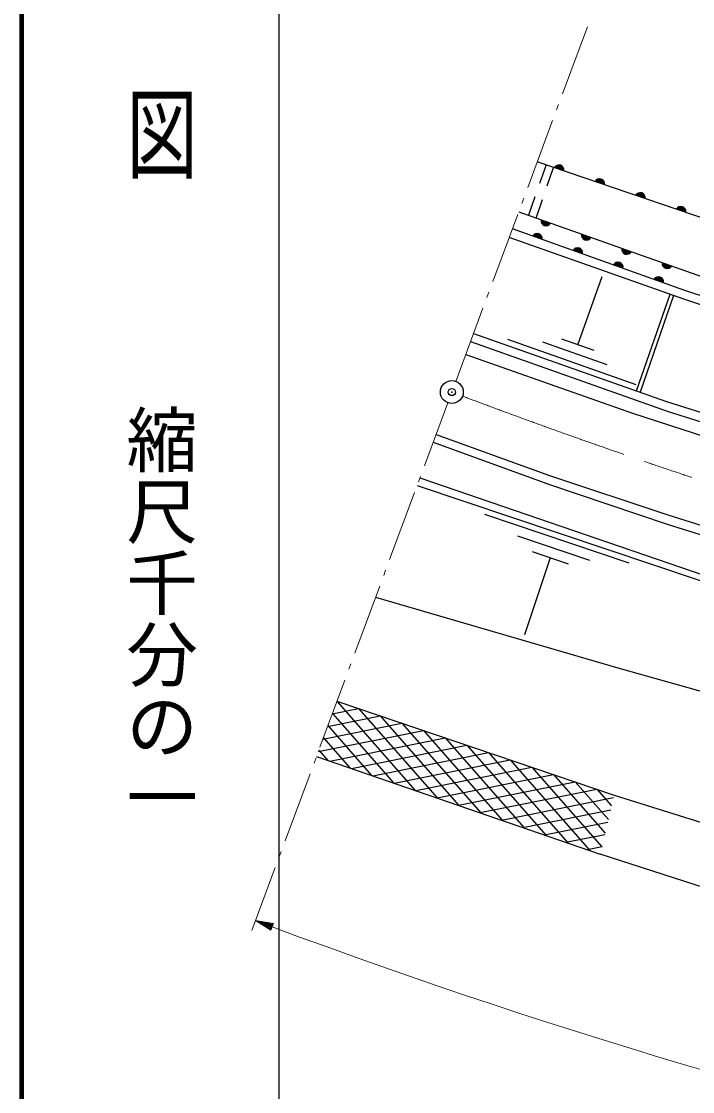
# Model space of a CAD drawing. Units: millimetres, scale not verified. Extents: x 40000 to 680000, y 20000 to 380000.
# Drawn here: x 40000 to 86945, y 242892 to 317775 of the extents above; entities that cross this region are included whole.
import ezdxf
from ezdxf.enums import TextEntityAlignment as Align

# ---------------------------------------------------------------- set-up
doc = ezdxf.new("R2010")
doc.units = ezdxf.units.MM
doc.header["$LTSCALE"] = 1000
doc.header["$PDMODE"] = 32
doc.header["$PDSIZE"] = 500
doc.linetypes.add('CHAIN', pattern=[18.5, 12, -1.5, 3.5, -1.5])
for name, color, linetype, lineweight in [('M-BGD', 7, 'Continuous', 25), ('M-BGD-HTXT', 7, 'Continuous', 13), ('M-BMK', 2, 'CHAIN', 13), ('M-BMK-OTRS', 5, 'Continuous', 25), ('M-BMK-SRVR', 3, 'Continuous', 25), ('M-STR-HTXT', 7, 'Continuous', 13), ('M-STR-STRD', 7, 'Continuous', 25), ('M-TTL', 2, 'Continuous', 140), ('M-TTL-BAND', 7, 'Continuous', 25)]:
    doc.layers.add(name, color=color, linetype=linetype, lineweight=lineweight)
doc.layers.add('M-OTRS', color=6, linetype='Continuous')
doc.styles.add('@ＭＳ ゴシック', font='')
doc.styles.get('@ＭＳ ゴシック').set_extended_font_data('@MS Gothic')

msp = doc.modelspace()

# ---------------------------------------------------------------- linework, layer by layer
at = {"layer": 'M-BGD'}
for p, q in [((76701, 307737), (76246, 306444)), ((76771, 306262), (77211, 307563)), ((75915, 305501), (75460, 304209)), ((76010, 304014), (76450, 305315)), ((78928, 295137), (80618, 299932)), ((83028, 291921), (85369, 298678)), ((85609, 298594), (83283, 291832)), ((83001, 292355), (74011, 295522)), ((80965, 293746), (76470, 295330)), ((80052, 294742), (77805, 295533)), ((72394, 283293), (82492, 279898)), ((74692, 281771), (79741, 280074)), ((76991, 280249), (75180, 274864)), ((75728, 280674), (78253, 279825)), ((61745, 269321), (63587, 269689)), ((62072, 270202), (81463, 263636)), ((62072, 270202), (67545, 263970)), ((63587, 269689), (69071, 263445)), ((61418, 268440), (65103, 269176)), ((61756, 269350), (66019, 264496)), ((65103, 269176), (70597, 262920)), ((60764, 266678), (68134, 268150)), ((61091, 267559), (66618, 268663)), ((61439, 268498), (64493, 265021)), ((66618, 268663), (72124, 262395)), ((68134, 268150), (73650, 261870)), ((61123, 267646), (62967, 265546)), ((61577, 266024), (69649, 267636)), ((69649, 267636), (75176, 261345)), ((60807, 266794), (61441, 266071)), ((63077, 265508), (71165, 267123)), ((64577, 264992), (72680, 266610)), ((71165, 267123), (76702, 260820)), ((72680, 266610), (78228, 260294)), ((60641, 266347), (80487, 259517)), ((66077, 264476), (74196, 266097)), ((74196, 266097), (79754, 259769)), ((67577, 263959), (75711, 265584)), ((75711, 265584), (80604, 260013)), ((69077, 263443), (77227, 265071)), ((70577, 262927), (78742, 264558)), ((77227, 265071), (80830, 260968)), ((78742, 264558), (81057, 261922)), ((72078, 262411), (80258, 264045)), ((80258, 264045), (81283, 262877)), ((73578, 261895), (81422, 263461)), ((75078, 261378), (81219, 262605)), ((76578, 260862), (81016, 261748)), ((78078, 260346), (80812, 260892)), ((79578, 259830), (80609, 260036))]:
    msp.add_line(p, q, dxfattribs=at)
for points in [[(191460, 281925), (170579, 284286), (150479, 287500), (132795, 291051), (113157, 295934), (99023, 300124), (76083, 307947)], [(74784, 304448), (95534, 297115), (113148, 291806), (135130, 286355), (154483, 282608), (168865, 280407), (182431, 278684), (195570, 277406), (197772, 277324)], [(197689, 275762), (195934, 275874), (182839, 277100), (169234, 278720), (154816, 280953), (135486, 284593), (113505, 290044), (95899, 295176), (86337, 298337), (74118, 302652)], [(197728, 276219), (195918, 276286), (182778, 277565), (169213, 279287), (154831, 281489), (135477, 285235), (113496, 290686), (95890, 295819), (86328, 298979), (74343, 303259)], [(71626, 295939), (85121, 291184), (98455, 286985), (113707, 282750), (131836, 278391), (148615, 275000), (160884, 273091), (175533, 271245), (189169, 269949), (201491, 269238), (214968, 268812)], [(71418, 295380), (85241, 290470), (98615, 286270), (113823, 282058), (131969, 277748), (148739, 274450), (161031, 272474), (175766, 270650), (189336, 269449), (201659, 268739), (215135, 268312)], [(67877, 285842), (87722, 279031), (103791, 274387), (118528, 270614), (137846, 266335), (150071, 264142), (167121, 261548), (179639, 260190), (193945, 259065), (207990, 258586), (222394, 258152)], [(67677, 285301), (87464, 278649), (103693, 273890), (118413, 270144), (137695, 265945), (149929, 263654), (167099, 261177), (179599, 259792), (193928, 258727), (207972, 258248), (222408, 257768)], [(64775, 277484), (81712, 272541), (116726, 262704), (126278, 260396), (146804, 255833), (149148, 256348), (172053, 252725), (197017, 250577), (209691, 249472), (217578, 249103), (228480, 248890), (238920, 248944), (274219, 251429), (303445, 255886), (357298, 266566), (361896, 267498)], [(81463, 263636), (103888, 256605), (116317, 253125), (132085, 249574), (144798, 246822), (159996, 244300), (167241, 243253)], [(167134, 239240), (163654, 239666), (147781, 242365), (138086, 244123), (128995, 246040), (113512, 249432), (104954, 251971), (89293, 256658), (80487, 259517)]]:
    msp.add_lwpolyline(points, dxfattribs=at)
for centre, radius, start, end in [((77598, 307374), 354, 349.967, 152.37218), ((77598, 307374), 283, 352.19104, 150.14814), ((77598, 307374), 212, 355.93737, 146.40181), ((77598, 307374), 142, 3.64909, 138.69008), ((77598, 307374), 100, 13.96676, 128.37242), ((80437, 306405), 354, 349.967, 152.37218), ((80437, 306405), 283, 352.19104, 150.14814), ((80437, 306405), 212, 355.93737, 146.40181), ((80437, 306405), 142, 3.64909, 138.69008), ((80437, 306405), 100, 13.96676, 128.37242), ((83277, 305437), 354, 349.967, 152.37218), ((83277, 305437), 283, 352.19104, 150.14814), ((83277, 305437), 212, 355.93737, 146.40181), ((83277, 305437), 142, 3.64909, 138.69008), ((83277, 305437), 100, 13.96676, 128.37242), ((86116, 304469), 354, 349.967, 152.37218), ((86116, 304469), 283, 352.19104, 150.14814), ((86116, 304469), 212, 355.93737, 146.40181), ((86116, 304469), 142, 3.64909, 138.69008), ((86116, 304469), 100, 13.96676, 128.37242), ((76692, 303831), 354, 169.33475, 331.73993), ((76692, 303831), 283, 171.55879, 329.51589), ((76692, 303831), 212, 175.30511, 325.76956), ((76692, 303831), 142, 183.01684, 318.05783), ((76692, 303831), 100, 193.33451, 307.74017), ((76079, 302581), 354, 349.14582, 151.551), ((76079, 302581), 283, 351.36986, 149.32696), ((76079, 302581), 212, 355.11619, 145.58064), ((76079, 302581), 142, 2.82792, 137.86891), ((76079, 302581), 100, 13.14558, 127.55124), ((79520, 302831), 354, 169.33475, 331.73993), ((79520, 302831), 283, 171.55879, 329.51589), ((79520, 302831), 212, 175.30511, 325.76956), ((79520, 302831), 142, 183.01684, 318.05783), ((79520, 302831), 100, 193.33451, 307.74017), ((78905, 301572), 354, 349.14582, 151.551), ((78905, 301572), 283, 351.36986, 149.32696), ((78905, 301572), 212, 355.11619, 145.58064), ((82349, 301832), 354, 169.33475, 331.73993), ((82349, 301832), 283, 171.55879, 329.51589), ((82349, 301832), 212, 175.30511, 325.76956), ((82349, 301832), 142, 183.01684, 318.05783), ((82349, 301832), 100, 193.33451, 307.74017), ((78905, 301572), 142, 2.82792, 137.86891), ((78905, 301572), 100, 13.14558, 127.55124), ((81730, 300564), 354, 349.14582, 151.551), ((81730, 300564), 283, 351.36986, 149.32696), ((81730, 300564), 212, 355.11619, 145.58064), ((81730, 300564), 142, 2.82792, 137.86891), ((81730, 300564), 100, 13.14558, 127.55124), ((85177, 300832), 354, 169.33475, 331.73993), ((85177, 300832), 283, 171.55879, 329.51589), ((85177, 300832), 212, 175.30511, 325.76956), ((85177, 300832), 142, 183.01684, 318.05783), ((85177, 300832), 100, 193.33451, 307.74017), ((84555, 299555), 354, 349.14582, 151.551), ((84555, 299555), 283, 351.36986, 149.32696), ((84555, 299555), 212, 355.11619, 145.58064), ((84555, 299555), 142, 2.82792, 137.86891), ((84555, 299555), 100, 13.14558, 127.55124)]:
    msp.add_arc(centre, radius, start, end, dxfattribs=at)
at = {"layer": 'M-BGD-HTXT'}
for p, q in [((77852, 312712), (79592, 317400)), ((77434, 311587), (77574, 311962)), ((75416, 306150), (77156, 310837)), ((74998, 305025), (75138, 305400)), ((72980, 299587), (74720, 304275)), ((72562, 298462), (72702, 298837)), ((70382, 292589), (72284, 297712)), ((68192, 286688), (69825, 291089)), ((67774, 285563), (67913, 285938)), ((65756, 280126), (67496, 284813)), ((65338, 279001), (65477, 279376)), ((63320, 273564), (65060, 278251)), ((62902, 272439), (63041, 272814)), ((60884, 267001), (62624, 271689)), ((60466, 265876), (60605, 266251)), ((58448, 260439), (60188, 265126)), ((58030, 259314), (58169, 259689)), ((56118, 254163), (57752, 258564))]:
    msp.add_line(p, q, dxfattribs=at)
at = {"layer": 'M-BMK'}
msp.add_arc((219127, 684094), 419609, 249.30671, 262.78322, dxfattribs=at)
at = {"layer": 'M-BMK-OTRS'}
for points in [[(71081, 294472), (82741, 290359), (93892, 286737), (106428, 283114), (117880, 280131), (132031, 276784), (145774, 274059), (159695, 271777), (171857, 270126), (184268, 268786), (198260, 267800), (211825, 267276), (226119, 266895), (240146, 266752), (254457, 267072), (268253, 268049), (271946, 268422)], [(69002, 288871), (76944, 286003), (85211, 283240), (95098, 280154), (109380, 276182), (116784, 274191), (136513, 269774), (150045, 267242), (162547, 265252), (175205, 263698), (187401, 262563), (201002, 261768), (215966, 261236)]]:
    msp.add_lwpolyline(points, dxfattribs=at)
at = {"layer": 'M-BMK-SRVR'}
msp.add_circle((70104, 291839), 800, dxfattribs=at)
at = {"layer": 'M-OTRS'}
msp.add_point((70104, 291839), dxfattribs=at)
at = {"layer": 'M-STR-HTXT'}
for p, q in [((56374, 254854), (57457, 254181)), ((56374, 254854), (57633, 254649)), ((56374, 254854), (57545, 254415)), ((57527, 254368), (56591, 254719)), ((57562, 254462), (56626, 254813)), ((56878, 254772), (57580, 254508)), ((57597, 254555), (57129, 254731)), ((57381, 254690), (57615, 254602)), ((57457, 254181), (57633, 254649)), ((56807, 254585), (57510, 254321)), ((57492, 254274), (57024, 254450)), ((57240, 254315), (57474, 254227))]:
    msp.add_line(p, q, dxfattribs=at)
msp.add_arc((214752, 676706), 450602, 249.58111, 266.15934, dxfattribs=at)
at = {"layer": 'M-STR-STRD'}
msp.add_lwpolyline([(68804, 288337), (76931, 285383), (85172, 282607), (95089, 279499), (109389, 275422), (116792, 273502), (136575, 269023), (150106, 266509), (162608, 264632), (175301, 263104), (187506, 262022), (201090, 261131), (216106, 260660)], dxfattribs=at)
at = {"layer": 'M-TTL'}
msp.add_line((40000, 380000), (40000, 20000), dxfattribs=at)
at = {"layer": 'M-TTL-BAND'}
msp.add_line((58000, 370000), (58000, 20000), dxfattribs=at)

# ---------------------------------------------------------------- texts
at = {"layer": 'M-TTL-BAND', "style": '@ＭＳ ゴシック', "width": 1.4}
msp.add_text('平  面  図', height=3666, rotation=270, dxfattribs=at).set_placement((49777, 306475), align=Align.MIDDLE_RIGHT)
at = {"layer": 'M-TTL-BAND', "style": '@ＭＳ ゴシック'}
msp.add_text('縮尺千分の一', height=3666, rotation=270, dxfattribs=at).set_placement((49777, 261030), align=Align.MIDDLE_RIGHT)

doc.saveas('drawing.dxf')
